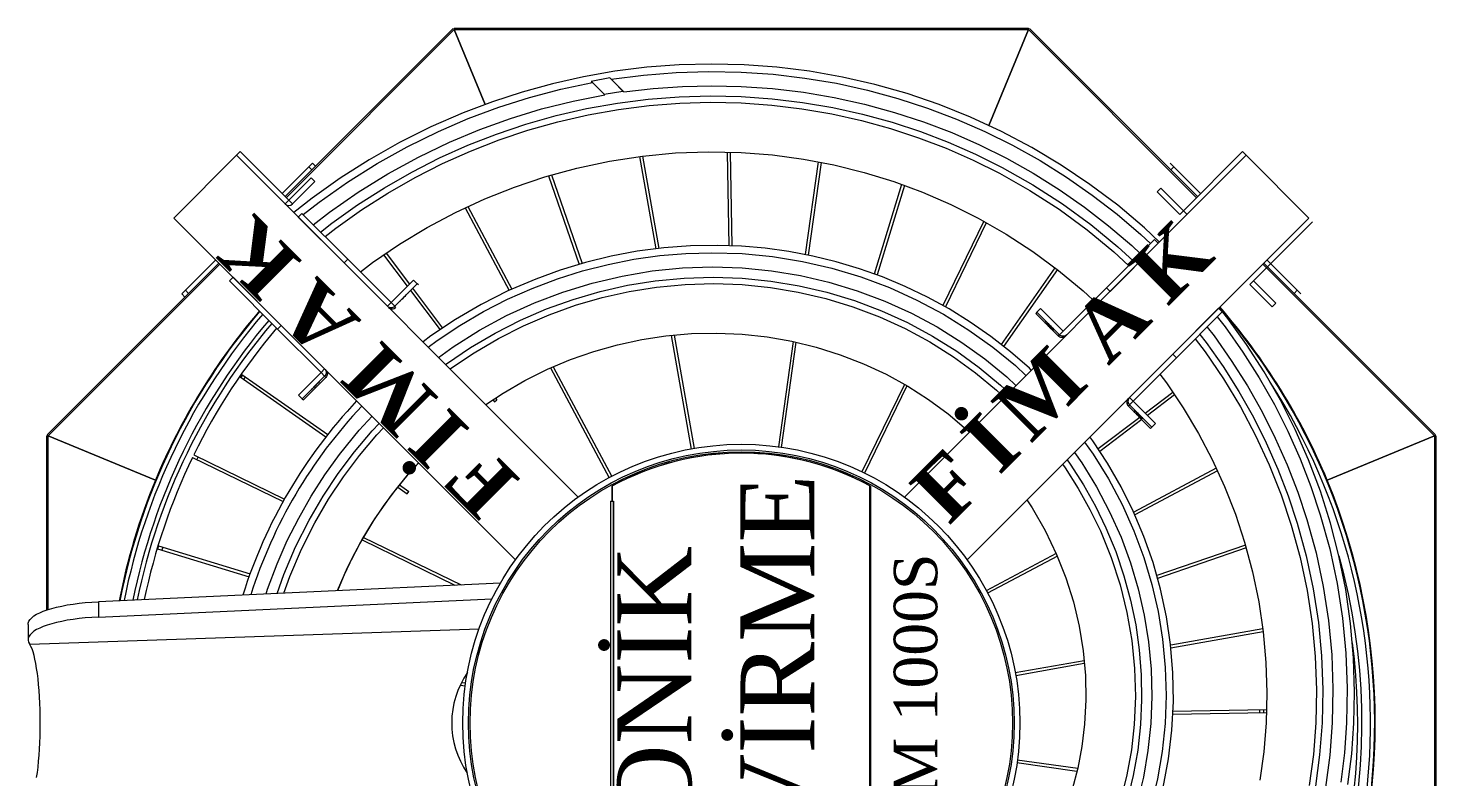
# Model space of a CAD drawing. Header units: millimetres. Extents: x 7703 to 14147, y -5820 to 95.
# Drawn here: x 11277 to 11374.2, y -3149.9 to -3098.2 of the extents above; entities that cross this region are included whole.
import ezdxf

# ---------------------------------------------------------------- set-up
doc = ezdxf.new("R2010")
doc.units = ezdxf.units.MM
doc.layers.add('Layer1', color=1, linetype='Continuous')
doc.layers.add('Layer2', color=4, linetype='Continuous')
doc.layers.add('Layer5', color=33, linetype='Continuous', lineweight=15)
doc.styles.get("Standard").update_dxf_attribs({"font": 'stylu.ttf', "height": 10})

# ---------------------------------------------------------------- blocks, each defined once
blk = doc.blocks.new('A$C436F60E5')
at = {"layer": 'Layer2', "lineweight": 15}
for p, q in [((-793.4, 467.67), (-793.05, 467.9)), ((-782.79, 157.51), (-793.4, 467.67)), ((-779.6, 468.83), (-790.16, 468.83)), ((-769.6, 455.97), (-649.4, 455.97)), ((-769.26, 454.95), (-649.4, 454.95)), ((-680.03, 381), (-649.4, 454.95)), ((-649.4, 454.95), (-680.03, 381)), ((-649.4, 455.67), (-649.4, 455.97)), ((-649.4, 454.95), (-530.88, 336.44)), ((-648.67, 455.67), (-530.16, 337.16)), ((-648.67, 455.67), (-648.67, 455.67)), ((-774.52, 420.34), (-761.88, 148.6)), ((-763.95, 420.34), (-774.52, 420.34)), ((-751.04, 142.77), (-763.95, 420.34)), ((-727.39, 379.42), (-746.65, 316.23)), ((-725.44, 378.83), (-727.39, 379.42)), ((-725.44, 378.83), (-744.72, 315.56)), ((-726.32, 375.94), (-728.27, 376.54)), ((-499.11, 368.21), (-734.98, 132.34)), ((-551.45, 362.77), (-553.61, 360.61)), ((-551.45, 362.77), (-548.92, 360.25)), ((-548.92, 360.25), (-551.09, 358.08)), ((-548.92, 360.25), (-528, 339.32)), ((-455.82, 324.92), (-499.11, 368.21)), ((-664.36, 355.35), (-694.82, 292.74)), ((-662.52, 354.46), (-693.03, 291.77)), ((-664.02, 351.39), (-665.85, 352.28)), ((-455.82, 324.92), (-691.69, 89.05)), ((-608.74, 322.55), (-650.18, 263.25)), ((-607.07, 321.38), (-648.56, 262.01)), ((-609.21, 321.88), (-607.53, 320.71)), ((-607.07, 321.38), (-608.74, 322.55)), ((-575.82, 296.55), (-542.53, 329.84)), ((-573.29, 294.03), (-540, 327.31)), ((-540, 327.31), (-542.53, 329.84)), ((-453.29, 322.39), (-486.84, 288.84)), ((-453.29, 322.39), (-455.82, 324.92)), ((-608.8, 318.91), (-610.47, 320.08)), ((-575.82, 296.55), (-605.74, 266.62)), ((-573.29, 294.03), (-575.82, 296.55)), ((-482.18, 293.5), (-463.78, 275.11)), ((-623.78, 279.61), (-621.26, 282.14)), ((-605.74, 266.62), (-621.26, 282.14)), ((-498.41, 282.32), (-530, 250.73)), ((-498.41, 282.32), (-495.89, 279.8)), ((-486.84, 288.84), (-489.37, 291.37)), ((-486.84, 288.84), (-489.37, 286.32)), ((-489.37, 286.32), (-473.85, 270.8)), ((-486.84, 288.84), (-471.33, 273.33)), ((-485.07, 290.62), (-369.08, 174.63)), ((-484.34, 291.34), (-368.36, 175.35)), ((-623.78, 279.61), (-624.62, 278.78)), ((-609.1, 263.26), (-624.62, 278.78)), ((-608.27, 264.1), (-623.78, 279.61)), ((-617.65, 273.48), (-617.73, 273.4)), ((-495.89, 279.8), (-527.47, 248.21)), ((-473.85, 270.8), (-471.33, 273.33)), ((-463.78, 275.11), (-465.94, 272.94)), ((-463.78, 275.11), (-461.25, 272.58)), ((-461.25, 272.58), (-463.42, 270.42)), ((-611.96, 267.62), (-611.88, 267.71)), ((-608.27, 264.1), (-609.1, 263.26)), ((-605.74, 266.62), (-608.27, 264.1)), ((-605.74, 266.62), (-603.22, 264.1)), ((-527.47, 248.21), (-557.4, 218.28)), ((-530, 250.73), (-527.47, 248.21)), ((-721.31, 238.31), (-752.51, 174.2)), ((-719.55, 237.26), (-752.31, 169.94)), ((-560.76, 214.92), (-559.93, 215.76)), ((-557.4, 218.28), (-559.93, 220.81)), ((-557.4, 218.28), (-559.93, 215.76)), ((-559.93, 215.76), (-544.41, 200.24)), ((-557.4, 218.28), (-541.89, 202.77)), ((-524.55, 223.42), (-546.2, 207.08)), ((-523.4, 221.74), (-544.74, 205.62)), ((-684.83, 213.67), (-689.43, 207.09)), ((-689.43, 207.09), (-687.75, 205.93)), ((-683.23, 212.4), (-687.75, 205.93)), ((-549.08, 204.91), (-576.21, 184.42)), ((-556.32, 212.15), (-556.4, 212.06)), ((-550.63, 206.29), (-550.55, 206.38)), ((-547.62, 203.45), (-575.08, 182.72)), ((-545.25, 199.41), (-544.41, 200.24)), ((-544.41, 200.24), (-541.89, 202.77)), ((-368.36, 175.35), (-368.36, 175.35)), ((-880.33, 166.8), (-880.15, 165.81)), ((-821.56, 170.4), (-822.04, 166.99)), ((-819.62, 169.52), (-820.02, 166.65)), ((-492.09, 167.03), (-549.06, 136.67)), ((-369.08, 174.63), (-420.7, 153.25)), ((-420.7, 153.25), (-369.08, 174.63)), ((-369.08, 174.63), (-369.08, -221.8)), ((-368.06, 174.63), (-368.36, 174.63)), ((-368.06, 174.63), (-368.06, -221.8)), ((-491.23, 165.17), (-548.25, 134.78)), ((-624.52, 147.95), (-625.89, 146.92)), ((-625.89, 146.92), (-624.65, 145.29)), ((-623.4, 146.24), (-624.65, 145.29)), ((-602.59, 108.14), (-678.36, 67.76)), ((-469.96, 109.46), (-531.09, 88.35)), ((-469.38, 107.5), (-530.5, 86.39)), ((-601.8, 106.25), (-677.47, 65.93)), ((-405.57, 79.18), (-414.08, 70.67)), ((-404.77, 79.98), (-405.57, 79.18)), ((-402.37, 67.26), (-404.77, 79.98)), ((-413.71, 71.04), (-411.48, 58.16)), ((-694.55, 66.72), (-1000.67, 66.72)), ((-694.55, 66.72), (-1000.67, 66.72)), ((-1000.67, 64.68), (-694.55, 64.68)), ((-694.55, 64.68), (-1000.67, 64.68)), ((-694.55, 66.72), (-694.55, 64.68)), ((-694.55, 66.72), (-694.55, 64.68)), ((-694.55, 65.7), (-684.19, 65.7)), ((-684.19, 65.7), (-694.55, 65.7)), ((-412.04, 57.59), (-403.36, 66.28)), ((-411.48, 58.16), (-408.48, 61.15)), ((-403.36, 66.28), (-402.37, 67.26)), ((-456.68, 46.76), (-520.4, 35.46)), ((-456.37, 44.74), (-520.13, 33.43)), ((-580.08, 24.88), (-658.55, 10.97)), ((-579.9, 22.84), (-658.15, 8.97)), ((-453.65, -15.91), (-518.34, -17.1)), ((-453.59, -13.87), (-518.26, -15.06)), ((-584.82, -61.3), (-657.43, -51.16)), ((-584.33, -59.31), (-657.13, -49.15)), ((-460.37, -76.61), (-524.36, -67.68)), ((-460.75, -78.62), (-524.74, -69.69)), ((-613.93, -136.16), (-674.23, -106.82)), ((-1011.31, -112.36), (-683.91, -112.36)), ((-684.19, -112.87), (-1011.04, -112.87)), ((-734.36, -112.36), (-734.87, -112.87)), ((-715.03, -112.87), (-715.54, -112.36)), ((-614.92, -137.95), (-675.15, -108.64)), ((-475.86, -134.28), (-537.74, -115.42)), ((-476.55, -136.2), (-538.42, -117.35)), ((-455.82, -372.09), (-691.69, -136.22)), ((-502.32, -192.74), (-560.42, -164.46)), ((-501.3, -190.96), (-559.44, -162.67)), ((-499.11, -415.38), (-734.98, -179.51)), ((-732.48, -241.8), (-758.13, -193.66)), ((-730.6, -241), (-756.32, -192.73)), ((-533.4, -240.15), (-586.43, -203.09)), ((-435.22, -194.4), (-369.08, -221.8)), ((-369.08, -221.8), (-435.22, -194.4)), ((-881, -255.36), (-875.2, -213.82)), ((-806.66, -260.42), (-815.04, -213.14)), ((-804.62, -260.23), (-813.04, -212.74)), ((-534.62, -241.79), (-587.69, -204.7)), ((-879.01, -255.87), (-873.17, -214.06)), ((-369.08, -221.8), (-485.07, -337.78)), ((-368.36, -222.52), (-484.35, -338.51)), ((-368.36, -221.8), (-368.06, -221.8)), ((-368.36, -222.52), (-368.36, -222.52)), ((-580.48, -242.38), (-564.96, -226.86)), ((-579.64, -243.21), (-564.13, -227.7)), ((-577.12, -245.74), (-561.6, -230.22)), ((-564.13, -227.7), (-564.96, -226.86)), ((-564.13, -227.7), (-561.6, -230.22)), ((-579.64, -243.21), (-580.48, -242.38)), ((-577.12, -245.74), (-579.64, -243.21)), ((-547.19, -275.66), (-577.12, -245.74)), ((-638.26, -300.16), (-660.17, -271.13)), ((-636.8, -298.7), (-658.46, -270)), ((-549.72, -278.19), (-547.19, -275.66)), ((-549.72, -278.19), (-516.43, -311.48)), ((-547.19, -275.66), (-513.9, -308.95)), ((-628.82, -290.72), (-644.33, -306.23)), ((-627.99, -291.55), (-643.5, -307.07)), ((-628.82, -290.72), (-627.99, -291.55)), ((-625.46, -294.08), (-627.99, -291.55)), ((-625.46, -294.08), (-622.93, -291.55)), ((-673.58, -352.32), (-703.97, -295.3)), ((-671.72, -351.47), (-702.09, -294.5)), ((-625.46, -294.08), (-640.97, -309.59)), ((-595.53, -324.01), (-625.46, -294.08)), ((-726.75, -372.21), (-747.89, -311.01)), ((-724.78, -371.65), (-745.92, -310.45)), ((-644.33, -306.23), (-643.5, -307.07)), ((-643.5, -307.07), (-640.97, -309.59)), ((-621.16, -322.8), (-635.36, -303.98)), ((-619.47, -321.65), (-633.91, -302.53)), ((-516.43, -311.48), (-513.9, -308.95)), ((-496.58, -326.27), (-481.07, -310.76)), ((-481.07, -310.76), (-478.54, -313.28)), ((-784.76, -383.98), (-796.06, -320.22)), ((-782.74, -383.68), (-794.02, -320.05)), ((-494.06, -328.8), (-478.54, -313.28)), ((-465.94, -320.11), (-463.78, -322.27)), ((-463.78, -322.27), (-461.25, -319.74)), ((-461.25, -319.74), (-461.25, -319.74)), ((-840.51, -386.23), (-841.7, -321.47)), ((-838.47, -386.29), (-839.66, -321.58)), ((-593.01, -321.48), (-595.53, -324.01)), ((-563.95, -355.59), (-595.53, -324.01)), ((-561.42, -353.07), (-593.01, -321.48)), ((-494.06, -328.8), (-496.58, -326.27)), ((-494.06, -328.8), (-496.58, -331.32)), ((-453.29, -369.56), (-494.06, -328.8)), ((-482.18, -340.67), (-463.78, -322.27)), ((-561.42, -353.07), (-563.95, -355.59)), ((-544.93, -374.61), (-560.44, -390.13)), ((-542.4, -377.14), (-557.91, -392.65)), ((-542.4, -377.14), (-544.93, -374.61)), ((-501.63, -417.91), (-542.4, -377.14)), ((-499.11, -415.38), (-455.82, -372.09)), ((-453.29, -369.56), (-455.82, -372.09)), ((-530.89, -383.6), (-649.4, -502.11)), ((-530.16, -384.32), (-648.67, -502.83)), ((-548.92, -407.41), (-528, -386.49)), ((-560.44, -390.13), (-557.91, -392.65)), ((-551.45, -409.94), (-548.92, -407.41)), ((-551.09, -405.25), (-548.92, -407.41)), ((-551.45, -409.94), (-551.45, -409.94)), ((-501.63, -417.91), (-501.63, -417.91)), ((-649.4, -502.11), (-680.03, -428.16)), ((-680.03, -428.16), (-649.4, -502.11)), ((-649.4, -502.11), (-1045.82, -502.11)), ((-649.4, -503.13), (-1045.82, -503.13)), ((-649.4, -503.13), (-649.4, -502.83)), ((-648.67, -502.83), (-648.67, -502.83))]:
    blk.add_line(p, q, dxfattribs=at)
at = {"layer": 'Layer2', "lineweight": 15, "flags": 128}
for points in [[(-885.3, 462.97), (-881.78, 462.46), (-878.02, 462), (-874.07, 461.6), (-869.93, 461.25), (-865.65, 460.97), (-861.25, 460.74), (-856.75, 460.58), (-852.2, 460.48), (-847.61, 460.45), (-843.02, 460.48), (-838.47, 460.58), (-833.97, 460.74), (-829.57, 460.97), (-825.29, 461.25), (-821.15, 461.6), (-817.2, 462), (-813.45, 462.46), (-809.92, 462.97), (-806.65, 463.53), (-803.65, 464.14), (-800.95, 464.78), (-798.55, 465.46), (-796.49, 466.17), (-794.77, 466.91), (-793.4, 467.67)], [(-774.52, 420.34), (-774.78, 424.89), (-775.13, 429.35), (-775.58, 433.68), (-776.12, 437.85), (-776.75, 441.84), (-777.46, 445.64), (-778.24, 449.21), (-779.1, 452.53), (-780.04, 455.59), (-781.03, 458.36), (-782.08, 460.84), (-783.19, 463), (-784.33, 464.84), (-785.52, 466.34), (-786.74, 467.49), (-787.98, 468.29), (-789.24, 468.74), (-790.51, 468.82), (-791.78, 468.54), (-793.05, 467.9)], [(-779.6, 468.83), (-778.68, 468.74), (-777.42, 468.29), (-776.18, 467.49), (-774.96, 466.34), (-773.77, 464.84), (-772.62, 463), (-771.52, 460.84), (-770.47, 458.36), (-769.47, 455.59), (-768.54, 452.53), (-767.68, 449.21), (-766.89, 445.64), (-766.18, 441.84), (-765.56, 437.85), (-765.02, 433.68), (-764.57, 429.35), (-764.21, 424.89), (-763.95, 420.34)], [(-649.4, 454.95), (-649.4, 455.34), (-649.4, 455.67)], [(-758.57, 304.6), (-755.34, 303.58), (-737.86, 296.98), (-721.78, 289.9), (-706.14, 282.03), (-690.98, 273.37), (-676.33, 263.97), (-662.24, 253.85), (-645.41, 240.21), (-635.91, 231.41)], [(-758.22, 296.98), (-745.18, 292.34), (-726.05, 284.13), (-707.53, 274.78), (-691.17, 265.23), (-675.44, 254.79), (-660.39, 243.5), (-646.07, 231.41), (-640.85, 226.46)], [(-758, 292.28), (-746.53, 288.18), (-727.65, 280.08), (-709.39, 270.83), (-693.25, 261.39), (-677.74, 251.08), (-662.9, 239.93), (-648.78, 227.99), (-643.93, 223.38)], [(-515.65, -312.25), (-505.86, -301.87), (-490.32, -283.46), (-475.87, -264.33), (-462.53, -244.53), (-450.34, -224.14), (-439.3, -203.24), (-429.44, -181.89), (-420.75, -160.15), (-413.25, -138.11), (-406.92, -115.82), (-401.78, -93.36), (-397.82, -70.78), (-395.01, -48.16), (-393.35, -25.55), (-392.82, -3.01), (-393.41, 19.41), (-395.08, 41.63), (-397.82, 63.63), (-401.59, 85.33), (-406.37, 106.71), (-412.12, 127.7), (-418.82, 148.27), (-426.42, 168.38), (-436.17, 190.76), (-446.99, 212.42), (-458.84, 233.35), (-471.66, 253.47), (-485.37, 272.78), (-495.33, 285.4)], [(-614.81, 270.54), (-615.67, 271.39), (-616.45, 272.16), (-617.08, 272.79), (-617.52, 273.21), (-617.72, 273.39), (-617.67, 273.32), (-617.36, 272.99), (-616.83, 272.45), (-616.13, 271.73), (-615.31, 270.91), (-614.45, 270.05), (-613.62, 269.23), (-612.91, 268.52), (-612.36, 267.99), (-612.04, 267.69), (-611.97, 267.63), (-612.15, 267.84), (-612.57, 268.27), (-613.19, 268.91), (-613.96, 269.69), (-614.81, 270.54)], [(-496.72, 278.96), (-488.12, 267.97), (-474.29, 248.29), (-461.54, 227.96), (-449.89, 207.04), (-439.36, 185.59), (-430.5, 164.93), (-422.67, 143.91), (-415.9, 122.57), (-410.2, 100.98), (-405.57, 79.18)], [(-604.05, 263.26), (-604.59, 262.82), (-605.21, 262.49), (-605.88, 262.29), (-606.58, 262.22), (-607.28, 262.29), (-607.95, 262.49), (-608.56, 262.82), (-609.1, 263.26)], [(-603.22, 264.1), (-603.76, 263.65), (-604.38, 263.32), (-605.05, 263.12), (-605.74, 263.05), (-606.44, 263.12), (-607.11, 263.32), (-607.73, 263.65), (-608.27, 264.1)], [(-511.86, 263.82), (-506.09, 256.49), (-493.51, 238.75), (-481.83, 220.45), (-471.11, 201.64), (-461.51, 182.72), (-452.85, 163.39), (-445.16, 143.71), (-438.45, 123.72), (-432.62, 103.06), (-427.83, 82.19), (-424.09, 61.15), (-421.4, 40), (-419.76, 18.8), (-419.17, -2.42), (-419.63, -23.58), (-421.13, -44.58), (-423.65, -65.42), (-427.19, -86.07), (-431.73, -106.47), (-437.26, -126.58), (-443.64, -145.99), (-450.93, -165.03), (-459.11, -183.66), (-468.16, -201.82), (-480.04, -222.78), (-493.08, -242.98), (-507.21, -262.33), (-522.39, -280.79), (-531.84, -291.01)], [(-508.75, 266.93), (-502.72, 259.26), (-490, 241.35), (-478.2, 222.88), (-467.36, 203.88), (-457.65, 184.77), (-448.91, 165.26), (-441.13, 145.38), (-434.34, 125.2), (-428.45, 104.34), (-423.6, 83.26), (-419.81, 62.01), (-417.08, 40.65), (-415.41, 19.23), (-414.81, -2.2), (-415.27, -23.58), (-416.77, -44.79), (-419.31, -65.85), (-422.87, -86.71), (-427.45, -107.33), (-433.03, -127.64), (-439.46, -147.26), (-446.82, -166.5), (-455.07, -185.32), (-464.21, -203.68), (-476.21, -224.87), (-489.36, -245.28), (-503.64, -264.84), (-518.97, -283.5), (-528.76, -294.1)], [(-503.75, 271.93), (-495.07, 260.77), (-481.28, 240.96), (-468.59, 220.48), (-457.05, 199.41), (-446.67, 177.8), (-437.97, 156.99), (-430.35, 135.82), (-423.82, 114.34), (-418.39, 92.6), (-414.08, 70.67)], [(-756.27, 255.23), (-740.27, 248.22), (-723.98, 239.83), (-706.79, 229.48), (-690.44, 218.03), (-674.99, 205.52), (-668.16, 199.16)], [(-756.27, 255.06), (-745.16, 250.48), (-732.93, 244.59), (-720.98, 238.13), (-709.35, 231.12), (-698.07, 223.57), (-687.15, 215.49), (-676.62, 206.92), (-668.07, 199.24)], [(-536.27, 239.41), (-529.83, 231), (-517.21, 212.52), (-505.66, 193.42), (-495.21, 173.77), (-485.89, 153.62), (-477.7, 133.05), (-470.69, 112.12), (-464.6, 89.87), (-459.82, 67.37), (-456.36, 44.7), (-454.22, 21.93), (-453.4, -0.85), (-453.89, -23.58), (-455.58, -45.12), (-458.44, -66.47), (-462.46, -87.58), (-467.62, -108.37), (-473.89, -128.79), (-481.26, -148.78), (-489.7, -168.28), (-499.17, -187.23), (-510.15, -206.44), (-522.19, -224.92), (-535.24, -242.63), (-549.24, -259.51), (-558.48, -269.42)], [(-560.76, 219.97), (-561.21, 219.43), (-561.54, 218.81), (-561.74, 218.14), (-561.81, 217.45), (-561.74, 216.75), (-561.54, 216.08), (-561.2, 215.46), (-560.76, 214.92)], [(-559.93, 220.81), (-560.37, 220.27), (-560.7, 219.65), (-560.9, 218.98), (-560.97, 218.28), (-560.9, 217.58), (-560.7, 216.91), (-560.37, 216.3), (-559.93, 215.76)], [(-553.55, 209.15), (-552.7, 208.3), (-551.92, 207.53), (-551.28, 206.9), (-550.84, 206.48), (-550.64, 206.3), (-550.69, 206.37), (-551, 206.7), (-551.53, 207.24), (-552.23, 207.96), (-553.05, 208.78), (-553.91, 209.64), (-554.74, 210.46), (-555.45, 211.17), (-556, 211.7), (-556.32, 212), (-556.4, 212.05), (-556.21, 211.85), (-555.79, 211.41), (-555.17, 210.78), (-554.4, 210), (-553.55, 209.15)], [(-604.09, -223.82), (-602.82, -222.52), (-591.4, -209.45), (-580.76, -195.83), (-570.91, -181.7), (-561.87, -167.11), (-553.66, -152.13), (-546.3, -136.78), (-539.78, -121.14), (-534.11, -105.24), (-529.3, -89.13), (-525.34, -72.87), (-522.24, -56.5), (-519.98, -40.07), (-518.57, -23.62), (-517.98, -7.21), (-518.31, 11.47), (-519.69, 30), (-522.08, 48.31), (-525.46, 66.35), (-529.79, 84.08), (-535.06, 101.44), (-541.2, 118.38), (-549.45, 137.57), (-558.78, 156.07), (-569.15, 173.83), (-580.47, 190.8), (-584.54, 196.19)], [(-595.25, 185.48), (-587.89, 175.28), (-576.56, 157.22), (-566.49, 138.53), (-557.69, 119.3), (-550.2, 99.61), (-543.97, 79.31), (-539.12, 58.73), (-535.65, 37.96), (-533.58, 17.09), (-532.89, -3.78), (-533.56, -24.2), (-535.55, -44.45), (-538.84, -64.44), (-543.4, -84.1), (-549.3, -103.62), (-556.45, -122.64), (-564.8, -141.06), (-574.31, -158.81), (-584.93, -175.83), (-596.38, -191.75), (-608.78, -206.84), (-614.73, -213.18)], [(-588.17, 192.57), (-583.62, 186.48), (-573.21, 170.76), (-563.72, 154.54), (-555.2, 137.86), (-547.64, 120.8), (-541.07, 103.39), (-535.59, 85.99), (-531.1, 68.37), (-527.59, 50.59), (-525.08, 32.71), (-523.56, 14.77), (-523.04, -3.16), (-523.69, -24.22), (-525.7, -45.11), (-529.05, -65.74), (-533.71, -86.02), (-539.76, -106.18), (-547.1, -125.82), (-555.68, -144.85), (-565.46, -163.2), (-576.39, -180.79), (-588.17, -197.26), (-600.95, -212.86), (-607.76, -220.15)], [(-603.29, 177.44), (-603.05, 177.12), (-592.11, 160.9), (-582.24, 144.1), (-573.46, 126.78), (-565.81, 109.02), (-559.3, 90.89), (-553.95, 72.47), (-549.76, 53.83), (-546.76, 35.03), (-544.88, 15.26), (-544.29, -4.5), (-544.98, -24.18), (-546.94, -43.69), (-550.16, -62.94), (-554.6, -81.87), (-560.33, -100.66), (-567.26, -118.95), (-575.34, -136.67), (-584.54, -153.74), (-594.8, -170.09), (-605.85, -185.39), (-617.83, -199.88), (-622.77, -205.13)], [(-600.18, 180.56), (-599.67, 179.89), (-588.57, 163.46), (-578.55, 146.43), (-569.64, 128.88), (-561.86, 110.88), (-555.24, 92.51), (-549.8, 73.83), (-545.54, 54.92), (-542.47, 35.87), (-540.55, 15.82), (-539.93, -4.23), (-540.61, -24.19), (-542.59, -43.98), (-545.83, -63.52), (-550.31, -82.72), (-556.11, -101.79), (-563.12, -120.36), (-571.31, -138.35), (-580.63, -155.68), (-591.02, -172.29), (-602.23, -187.82), (-614.37, -202.54), (-619.7, -208.21)], [(-368.36, 174.63), (-368.69, 174.63), (-369.08, 174.63)], [(-627.86, 152.87), (-619.89, 140.84), (-611.2, 125.79), (-603.5, 110.3), (-596.81, 94.43), (-591.14, 78.25), (-586.51, 61.82), (-582.92, 45.21), (-580.39, 28.48), (-578.86, 10.9), (-578.48, -6.65), (-579.24, -24.11), (-581.13, -41.4), (-584.12, -58.45), (-588.2, -75.19), (-593.42, -91.78), (-599.69, -107.91), (-606.97, -123.51), (-615.23, -138.52), (-624.42, -152.89), (-634.3, -166.3), (-644.98, -178.98), (-646.91, -181)], [(-403.36, 66.28), (-400.41, 43.86), (-398.6, 21.37), (-397.9, -1.13), (-398.34, -23.58), (-399.86, -45.63), (-402.46, -67.52), (-406.13, -89.21), (-410.85, -110.64), (-416.61, -131.77), (-423.26, -152.18), (-430.88, -172.19), (-439.43, -191.78), (-448.9, -210.88), (-459.48, -229.84), (-470.96, -248.21), (-483.3, -265.95), (-496.48, -283.03), (-510.45, -299.39), (-516.77, -306.09)], [(-412.04, 57.59), (-409.68, 37.32), (-408.25, 17.01), (-407.77, -3.31), (-408.22, -23.58), (-409.73, -45.14), (-412.3, -66.54), (-415.9, -87.75), (-420.54, -108.71), (-426.2, -129.36), (-432.72, -149.31), (-440.18, -168.87), (-448.56, -188.01), (-457.84, -206.68), (-468.2, -225.2), (-479.44, -243.14), (-491.52, -260.47), (-504.42, -277.15), (-518.09, -293.13), (-523.74, -299.11)], [(-693.71, -220.78), (-699.01, -224.37), (-714.86, -233.45), (-731.24, -241.31), (-747.48, -247.69), (-764.04, -252.88), (-780.83, -256.86), (-797.76, -259.61), (-814.75, -261.15), (-831.71, -261.47), (-848.54, -260.59), (-863.8, -258.74), (-878.82, -255.92), (-893.54, -252.14), (-907.91, -247.44), (-921.86, -241.84), (-935.34, -235.38), (-950.89, -226.51), (-965.59, -216.51), (-979.36, -205.46), (-982.88, -202.15)], [(-369.08, -221.8), (-368.69, -221.8), (-368.36, -221.8)], [(-665.93, -248.56), (-668.93, -250.73), (-683.19, -259.84), (-697.91, -268.06), (-713.03, -275.37), (-729.36, -282.09), (-746.01, -287.75), (-762.9, -292.35), (-779.97, -295.88), (-797.16, -298.32), (-814.38, -299.69), (-831.58, -299.99), (-848.69, -299.22), (-866.45, -297.28), (-883.96, -294.2), (-901.15, -290.01), (-917.95, -284.74), (-934.3, -278.41), (-950.12, -271.07), (-965.44, -262.71), (-980.1, -253.41), (-994.06, -243.22), (-1007.25, -232.19), (-1010.16, -229.42)], [(-669.05, -245.44), (-671.63, -247.3), (-685.69, -256.26), (-700.19, -264.34), (-715.08, -271.52), (-733.5, -278.98), (-752.31, -285.07), (-771.4, -289.8), (-790.68, -293.13), (-810.06, -295.09), (-829.42, -295.65), (-848.68, -294.85), (-866.15, -292.92), (-883.38, -289.87), (-900.29, -285.73), (-916.82, -280.52), (-932.89, -274.28), (-948.45, -267.04), (-963.51, -258.8), (-977.92, -249.63), (-991.63, -239.59), (-1004.59, -228.73), (-1007.08, -226.35)], [(-573.87, -236), (-573.02, -235.15), (-572.25, -234.37), (-571.62, -233.73), (-571.2, -233.29), (-571.02, -233.09), (-571.09, -233.14), (-571.42, -233.45), (-571.96, -233.98), (-572.68, -234.68), (-573.5, -235.5), (-574.36, -236.36), (-575.18, -237.19), (-575.89, -237.9), (-576.42, -238.45), (-576.72, -238.77), (-576.77, -238.85), (-576.57, -238.66), (-576.13, -238.24), (-575.5, -237.62), (-574.72, -236.85), (-573.87, -236)], [(-653.87, -260.62), (-662.11, -266.5), (-679.21, -277.08), (-696.89, -286.46), (-715.07, -294.62), (-733.34, -301.42), (-751.93, -307), (-770.76, -311.34), (-789.76, -314.44), (-809.23, -316.32), (-828.69, -316.9), (-848.07, -316.19), (-867.27, -314.21), (-886.21, -310.98), (-904.49, -306.61), (-922.36, -301.08), (-939.75, -294.44), (-956.6, -286.71), (-972.92, -277.89), (-988.56, -268.07), (-1003.46, -257.3), (-1017.55, -245.62), (-1022.08, -241.35)], [(-660.94, -253.55), (-668.12, -258.66), (-684.68, -268.86), (-701.81, -277.9), (-719.42, -285.75), (-737.1, -292.29), (-755.1, -297.64), (-773.31, -301.8), (-791.68, -304.75), (-810.51, -306.52), (-829.33, -307.04), (-848.05, -306.31), (-866.6, -304.35), (-884.9, -301.19), (-902.54, -296.92), (-919.79, -291.55), (-936.57, -285.09), (-952.82, -277.58), (-968.55, -269.03), (-983.62, -259.52), (-997.97, -249.08), (-1011.54, -237.79), (-1015.12, -234.39)], [(-580.48, -247.43), (-580.92, -246.89), (-581.25, -246.27), (-581.45, -245.6), (-581.52, -244.9), (-581.45, -244.2), (-581.25, -243.53), (-580.92, -242.92), (-580.48, -242.38)], [(-573.2, -236.67), (-572.35, -235.81), (-571.58, -235.03), (-570.95, -234.4), (-570.53, -233.96), (-570.35, -233.76), (-570.43, -233.81), (-570.75, -234.12), (-571.29, -234.65), (-572.01, -235.35), (-572.83, -236.17), (-573.69, -237.03), (-574.51, -237.86), (-575.22, -238.57), (-575.75, -239.12), (-576.05, -239.44), (-576.11, -239.51), (-575.91, -239.33), (-575.47, -238.91), (-574.83, -238.29), (-574.05, -237.52), (-573.2, -236.67)], [(-892.15, -314.89), (-872.42, -318.59), (-852.6, -320.93), (-832.78, -321.92), (-813.06, -321.61), (-793.53, -320.01), (-774.26, -317.16), (-755.34, -313.11), (-736.84, -307.9), (-718.83, -301.58), (-701.38, -294.2), (-684.53, -285.82), (-668.34, -276.51), (-652.86, -266.32), (-650.18, -264.31)], [(-579.64, -248.26), (-580.09, -247.72), (-580.42, -247.1), (-580.62, -246.43), (-580.69, -245.74), (-580.62, -245.04), (-580.42, -244.37), (-580.09, -243.75), (-579.64, -243.21)], [(-623.77, -290.72), (-624.31, -290.27), (-624.93, -289.94), (-625.6, -289.74), (-626.29, -289.67), (-626.99, -289.74), (-627.66, -289.94), (-628.28, -290.27), (-628.82, -290.72)], [(-622.93, -291.55), (-623.48, -291.11), (-624.09, -290.78), (-624.76, -290.58), (-625.46, -290.51), (-626.16, -290.58), (-626.83, -290.78), (-627.44, -291.11), (-627.99, -291.55)], [(-606.94, -312.6), (-612.96, -317.17), (-630.06, -328.71), (-647.71, -339.26), (-665.86, -348.79), (-684.45, -357.29), (-703.43, -364.73), (-722.73, -371.1), (-743.23, -376.6), (-763.95, -380.9), (-784.82, -383.99), (-805.77, -385.86), (-826.72, -386.52), (-847.61, -385.97), (-867.43, -384.34), (-887.06, -381.62)], [(-635.26, -297.26), (-636.11, -298.12), (-636.88, -298.89), (-637.51, -299.53), (-637.93, -299.97), (-638.11, -300.17), (-638.04, -300.12), (-637.71, -299.81), (-637.17, -299.28), (-636.45, -298.58), (-635.63, -297.76), (-634.77, -296.9), (-633.95, -296.07), (-633.24, -295.36), (-632.71, -294.81), (-632.41, -294.49), (-632.35, -294.42), (-632.56, -294.6), (-632.99, -295.02), (-633.63, -295.64), (-634.41, -296.41), (-635.26, -297.26)], [(-634.6, -297.93), (-635.45, -298.78), (-636.22, -299.56), (-636.84, -300.2), (-637.26, -300.64), (-637.44, -300.84), (-637.37, -300.78), (-637.05, -300.48), (-636.5, -299.95), (-635.78, -299.25), (-634.96, -298.43), (-634.1, -297.57), (-633.28, -296.74), (-632.57, -296.03), (-632.05, -295.48), (-631.74, -295.16), (-631.69, -295.08), (-631.89, -295.26), (-632.33, -295.69), (-632.96, -296.31), (-633.74, -297.08), (-634.6, -297.93)], [(-579.39, -340.15), (-584.99, -344.52), (-601.66, -356.26), (-618.86, -367.13), (-636.53, -377.12), (-654.3, -386.05), (-672.44, -394.09), (-690.9, -401.22), (-709.65, -407.44), (-732.26, -413.64), (-755.13, -418.51), (-778.18, -422.04), (-801.33, -424.23), (-824.5, -425.08), (-847.61, -424.6), (-869.55, -422.91), (-891.3, -420.01)], [(-582.53, -337.01), (-591.54, -343.91), (-610.13, -356.59), (-629.35, -368.19), (-649.12, -378.69), (-669.38, -388.06), (-690.07, -396.28), (-711.13, -403.33), (-733.5, -409.45), (-756.13, -414.26), (-778.93, -417.74), (-801.83, -419.89), (-824.75, -420.73), (-847.61, -420.24), (-869.31, -418.55), (-890.82, -415.67)], [(-574.37, -345.17), (-580.52, -349.97), (-597.47, -361.92), (-614.95, -372.99), (-632.91, -383.17), (-650.98, -392.26), (-669.42, -400.46), (-688.2, -407.73), (-707.26, -414.07), (-730.26, -420.4), (-753.52, -425.37), (-776.97, -428.98), (-800.52, -431.23), (-824.09, -432.12), (-847.61, -431.65), (-869.94, -429.94), (-892.08, -427.02)], [(-890.02, -442.45), (-868.84, -445.07), (-847.67, -446.61), (-826.57, -447.08), (-802.6, -446.33), (-778.86, -444.26), (-755.42, -440.88), (-732.36, -436.25), (-709.74, -430.4), (-687.63, -423.38), (-666.07, -415.24), (-645.13, -406.02), (-624.84, -395.79), (-605.26, -384.6), (-586.43, -372.5), (-568.38, -359.55), (-560.9, -353.59)], [(-567.34, -352.2), (-574.25, -357.61), (-591.59, -369.86), (-609.47, -381.21), (-627.84, -391.64), (-646.32, -400.98), (-665.19, -409.39), (-684.41, -416.86), (-703.91, -423.37), (-727.45, -429.87), (-751.27, -434.99), (-775.27, -438.71), (-799.38, -441.05), (-823.52, -441.98), (-847.61, -441.53), (-868.11, -440.04), (-888.46, -437.56)], [(-649.4, -502.83), (-649.4, -502.5), (-649.4, -502.11)]]:
    blk.add_lwpolyline(points, dxfattribs=at)
at = {"layer": 'Layer2', "lineweight": 15}
for radius in [192.35, 188.42, 187.24]:
    blk.add_circle((-847.61, -23.58), radius, dxfattribs=at)
for centre, radius, start, end in [((-847.61, -26.2), 440.34, 67.63057, 78.9596), ((-847.61, -23.58), 437.35, 49.48261, 78.88032), ((-847.61, -23.58), 434.47, 49.51235, 78.78725), ((-847.61, -23.58), 428.51, 49.57526, 78.59026), ((-847.61, -23.58), 425.63, 49.60625, 78.49318), ((-847.61, -23.58), 420.92, 64.19187, 78.33109), ((-849.46, -25.44), 440.34, 49.45218, 67.36939), ((-847.61, -23.58), 420.92, 49.65824, 63.91407), ((-863.77, -11.13), 347.79, 46.71049, 72.52204), ((-862.89, -10.24), 341.51, 46.74007, 72.29907), ((-486.84, 288.84), 3.57, 135, 225), ((-847.61, 115.43), 60.94, 55.09896, 124.56808), ((-847.61, -23.58), 186.22, 331.35038, 28.64962), ((-847.61, -23.58), 186.22, 331.5291, 28.64962), ((-847.61, -23.58), 428.51, 229.09693, 285.58321), ((-847.61, -23.58), 425.63, 229.12466, 277.45956), ((-847.61, -23.58), 434.47, 229.04062, 302.78956), ((-847.61, -23.58), 437.35, 231.76112, 310.986), ((-849.46, -21.73), 440.34, 292.63061, 311.01323), ((-847.61, -23.58), 358.06, 271.12217, 271.44891), ((-847.61, -23.58), 360.94, 271.12204, 271.44576), ((-847.61, -20.96), 440.34, 247.63057, 292.36943)]:
    blk.add_arc(centre, radius, start, end, dxfattribs=at)
at = {"layer": 'Layer1', "char_height": 40.8163, "width": 255.9866}
for insert, attachment_point, rotation in [((-708.98, 156.94), 1, 45), ((-487.71, -333.25), 3, 315)]:
    blk.add_mtext('{\\fTimes New Roman|b1|i0|c162|p18;\\T1.3;FİMAK}', dxfattribs=dict(at, insert=insert, attachment_point=attachment_point, rotation=rotation))
at = {"layer": 'Layer5', "width": 583.8705, "attachment_point": 2}
for s, insert, char_height in [('{\\fTimes New Roman|b0|i0|c162|p18;KONİK \\PÇEVİRME}', (-849.51, 62.04), 51.0204), ('{\\fTimes New Roman|b0|i0|c162|p18;KÇM 1000S}', (-845.85, -128.87), 30)]:
    blk.add_mtext(s, dxfattribs=dict(at, insert=insert, char_height=char_height))

msp = doc.modelspace()

# ---------------------------------------------------------------- block references
at = {"xscale": 0.09999999999854481, "yscale": 0.09999999999854481, "zscale": 0.09999999999854481, "rotation": 90}
msp.add_blockref('A$C436F60E5', (11323.849, -3061.426), dxfattribs=at)

doc.saveas('drawing.dxf')
